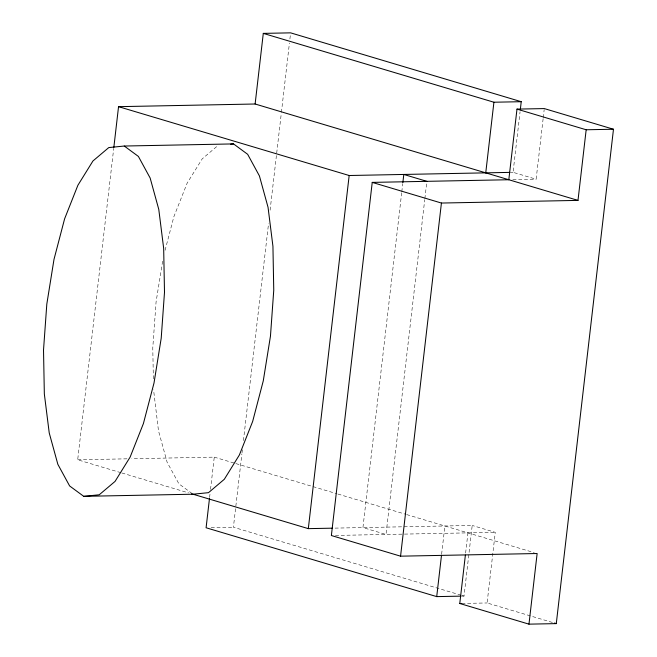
<?xml version="1.0" encoding="UTF-8"?>
<svg xmlns="http://www.w3.org/2000/svg" width="657" height="657" viewBox="0 0 657 657"><rect width="100%" height="100%" fill="white"/><g stroke="black" fill="none" stroke-linecap="round" stroke-linejoin="round"><path stroke-width="0.49" stroke-dasharray="3.29 2.46" d="M120.872 472.679L77.69 459.793L113.718 148.383M209.599 497.497L210.068 493.456M210.527 489.424L214.264 457.132L131.712 458.742M461.091 595.201L233.407 527.234L241.899 453.839M242.022 452.821L242.376 449.758M243.435 440.584L268.557 223.47M270.093 210.215L281.295 113.382M281.41 112.355L289.433 43.042M289.901 38.968L290.378 34.887M401.682 192.764L362.943 527.579L386.004 534.461L424.742 199.654M401.797 191.745L402.741 183.607M424.865 198.636L426.746 182.35M441.619 554.237L444.888 525.986M465.616 553.046L467.948 532.868M462.011 596.121L464.031 596.08L472.202 525.452L333.608 528.146M543.134 118.671L536.128 179.213L513.06 172.323L520.065 111.789M552.381 622.458L487.092 602.962L495.271 532.342L472.202 525.452M543.249 117.66L544.177 109.596M162.624 261.215L156.07 301.99L152.777 347.898L153.393 380.608M165.079 250.317L173.867 216.695L187.155 183.139L202.225 158.838L218.042 145.46M511.039 172.364L513.06 172.323M512.854 179.665L536.128 179.213M77.69 459.793L127.63 458.816M211.152 527.661L233.407 527.234M335.423 535.447L403.423 534.125M404.441 534.1L495.271 532.342M461.805 603.454L487.092 602.962M214.264 457.132L234.877 463.292M235.855 463.579L336.934 493.76M337.92 494.048L405.632 514.267M406.617 514.562L534.215 552.652M121.849 472.974L188.584 492.898M462.068 595.497L464.031 596.08M192.222 493.637L178.893 483.823L167.116 462.208L158.493 430.836L153.566 389.806"/><path stroke-width="0.99" d="M113.842 147.365L118.547 106.664L255.121 104.003L577.996 200.393L586.167 129.766L516.985 109.111L508.814 179.739L372.232 182.391L331.374 535.521L400.565 556.175L537.139 553.523L528.967 624.15L556.282 623.616L613.482 129.24L544.3 108.586L516.985 109.111M209.476 498.499L206.093 527.76L436.716 596.613L461 596.137M255.121 104.003L263.293 33.384L290.616 32.85L521.231 101.695L520.303 109.768M332.59 528.171L308.314 528.639L349.171 175.509L118.547 106.664M402.864 182.589L403.8 174.45L426.861 181.332M400.565 556.175L441.422 203.046L372.232 182.391M436.716 596.613L441.504 555.247M485.745 172.857L493.916 102.229L263.293 33.384M528.967 624.15L459.777 603.496L465.386 555.066M124.272 146.035L108.783 147.579L92.957 160.965L77.896 185.258L64.608 218.822L54.005 259.359L46.811 304.109L43.518 350.025L44.339 393.97L49.234 432.963L57.857 464.335L69.626 485.95L83.743 496.339L193.002 494.212L208.499 492.668L224.316 479.282L239.378 454.989L252.666 421.424L263.268 380.888L270.462 336.138L273.755 290.222L272.934 246.276L268.04 207.284L259.416 175.912L247.648 154.296L233.531 143.908L124.272 146.035L138.389 156.423L150.157 178.039L158.78 209.411L163.675 248.395L164.496 292.349L161.203 338.256L154.009 383.006L143.407 423.551L130.119 457.108L115.057 481.409L99.232 494.787L83.743 496.339M230.632 144.203L233.531 143.908M493.916 102.229L521.231 101.695M586.167 129.766L613.482 129.24M349.171 175.509L510.029 172.38M441.422 203.046L577.996 200.393M459.777 603.496L461.805 603.454M191.532 493.777L308.314 528.639M554.336 623.041L556.282 623.616"/></g></svg>
